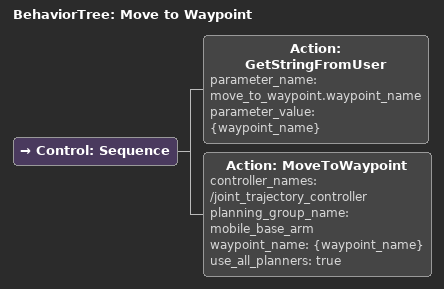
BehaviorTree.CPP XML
<?xml version="1.0"?>
<root BTCPP_format="4" main_tree_to_execute="Move to Waypoint">
    <BehaviorTree ID="Move to Waypoint" _description="Single-node behavior to move to a specified waypoint">
        <Control ID="Sequence">
            <Action ID="GetStringFromUser" parameter_name="move_to_waypoint.waypoint_name" parameter_value="{waypoint_name}" />
            <Action ID="MoveToWaypoint" controller_names="/joint_trajectory_controller" planning_group_name="mobile_base_arm" waypoint_name="{waypoint_name}" use_all_planners="true"/>
        </Control>
    </BehaviorTree>
</root>
